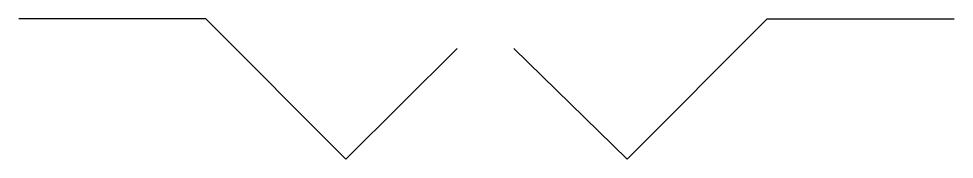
# Model space of a CAD drawing. Header units: millimetres. Extents: x 8.2 to 68.1, y 3.2 to 12.2.
import ezdxf

# ---------------------------------------------------------------- set-up
doc = ezdxf.new("R2010")
doc.units = ezdxf.units.MM

msp = doc.modelspace()

# ---------------------------------------------------------------- linework, layer by layer
at = {"layer": 'BTX_SYMBOL'}
for p, q in [((20.150949, 12.218635), (8.170616, 12.218635)), ((20.150949, 12.218635), (29.125616, 3.201635)), ((47.117282, 3.201635), (56.091949, 12.218635)), ((56.091949, 12.218635), (68.072282, 12.218635)), ((29.125616, 3.201635), (36.237616, 10.313635)), ((39.878282, 10.313635), (47.117282, 3.201635))]:
    msp.add_line(p, q, dxfattribs=at)

doc.saveas('drawing.dxf')
